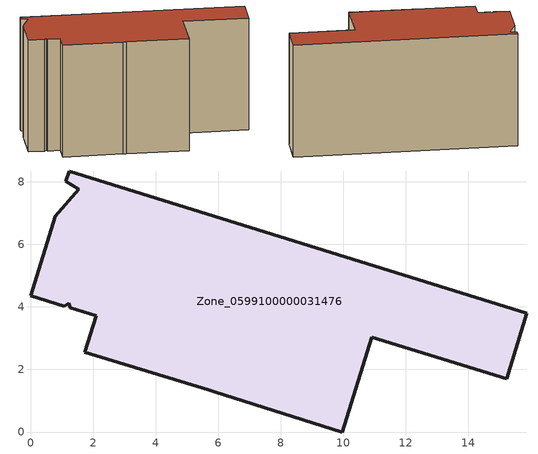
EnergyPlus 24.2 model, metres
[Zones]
Zone_0599100000031476
 floor ground (C_G): 1.23,8.35 15.88,3.8 15.23,1.7 10.91,3.04 9.98,0 5.88,1.29 5.69,1.35 1.74,2.56 2.09,3.71 1.27,3.97 1.22,4.11 1.08,4.03 0,4.36 0.78,6.9 1.53,7.77 1.13,8.02 z0
 wall outside (C_F): 2.09,3.71 1.74,2.56 5.69,1.35 5.88,1.29 9.98,0 10.91,3.04 15.23,1.7 15.88,3.8 1.23,8.35 1.13,8.02 1.53,7.77 0.78,6.9 0,4.36 1.08,4.03 1.22,4.11 1.27,3.97 2.09,3.71 z0:8.17
 roof outside (C_R): 1.74,2.56 5.69,1.35 5.88,1.29 9.98,0 10.91,3.04 15.23,1.7 15.88,3.8 1.23,8.35 1.13,8.02 1.53,7.77 0.78,6.9 0,4.36 1.08,4.03 1.22,4.11 1.27,3.97 2.09,3.71 z8.17
[BUILDING]
Pand.0599100000031476: North Axis=0; Terrain=City; Loads Convergence Tolerance Value=0.04; Temperature Convergence Tolerance Value=0.4; Solar Distribution=FullExterior; Maximum Number of Warmup Days=25; Minimum Number of Warmup Days=1
[Site:Location]
Rotterdam.The.Hague.AP_ZH_NLD Design_Conditions: Latitude=51.96; Longitude=4.45; Time Zone=1; Elevation=-4.5
[SITE:GROUNDTEMPERATURE:BUILDINGSURFACE]
18, 18, 18, 18, 18, 18, 18, 18, 18, 18, 18, 18
[MATERIAL] Thermal Absorptance=0.9; Solar Absorptance=0.7; Visible Absorptance=0.7
Name | Roughness | Thickness | Conductivity | Density | Specific Heat
G.TC.1975-1991 | MediumSmooth | 0.15 | 0.288461 | 540 | 1210
F.TC.1975-1991 | Rough | 0.3 | 0.230769 | 1920 | 840
R.TC.1975-1991 | MediumRough | 0.2 | 0.153846 | 1500 | 1000
[CONSTRUCTION]
C_G: G.TC.1975-1991
C_F: F.TC.1975-1991
C_R: R.TC.1975-1991
[ZONE]
Zone_0599100000031476: Type=1; Multiplier=1; Ceiling Height=Autocalculate; Volume=Autocalculate; Floor Area=autocalculate; Part of Total Floor Area=Yes
[ZONEINFILTRATION:DESIGNFLOWRATE]
Infil_Zone_0599100000031476: Zone or ZoneList or Space or SpaceList=Zone_0599100000031476; Schedule=AlwaysOn; Design Flow Rate Calculation Method=Flow/Area; Flow Rate per Floor Area=0.003; Constant Term Coefficient=1; Temperature Term Coefficient=0; Velocity Term Coefficient=0; Velocity Squared Term Coefficient=0
[HVACTEMPLATE:ZONE:IDEALLOADSAIRSYSTEM]
Zone_0599100000031476: Maximum Heating Supply Air Temperature=50; Minimum Cooling Supply Air Temperature=13; Maximum Heating Supply Air Humidity Ratio=0.0156; Minimum Cooling Supply Air Humidity Ratio=0.0077; Heating Limit=NoLimit; Cooling Limit=NoLimit; Dehumidification Control Type=ConstantSensibleHeatRatio; Cooling Sensible Heat Ratio=0.7; Dehumidification Setpoint=60; Humidification Control Type=None; Humidification Setpoint=30; Outdoor Air Method=None; Outdoor Air Flow Rate per Person=0.00944; Outdoor Air Flow Rate per Zone Floor Area=0; Outdoor Air Flow Rate per Zone=0; Demand Controlled Ventilation Type=None; Outdoor Air Economizer Type=NoEconomizer; Heat Recovery Type=None; Sensible Heat Recovery Effectiveness=0.7; Latent Heat Recovery Effectiveness=0.65
[ZONECONTROL:THERMOSTAT]
ThermostatControl_Zone_0599100000031476: Zone or ZoneList=Zone_0599100000031476; Control Type Schedule=DualSetpointControlType; Control 1=Thermostat_Zone_0599100000031476; Temperature Difference Between Cutout And Setpoint=0
[THERMOSTATSETPOINT:DUALSETPOINT]
Thermostat_Zone_0599100000031476: Heating Setpoint Temperature Schedule=HeatingSetpoint_Zone_0599100000031476; Cooling Setpoint Temperature Schedule=CoolingSetpoint_Zone_0599100000031476
[SCHEDULE:COMPACT]
HeatingSetpoint_Zone_0599100000031476: Through: 12/31, For: AllDays, Until: 24:00, 21
CoolingSetpoint_Zone_0599100000031476: Through: 12/31, For: AllDays, Until: 24:00, 24
DualSetpointControlType: Through: 12/31, For: AllDays, Until: 24:00, 4
AlwaysOn: Through: 12/31, For: AllDays, Until: 24:00, 1
